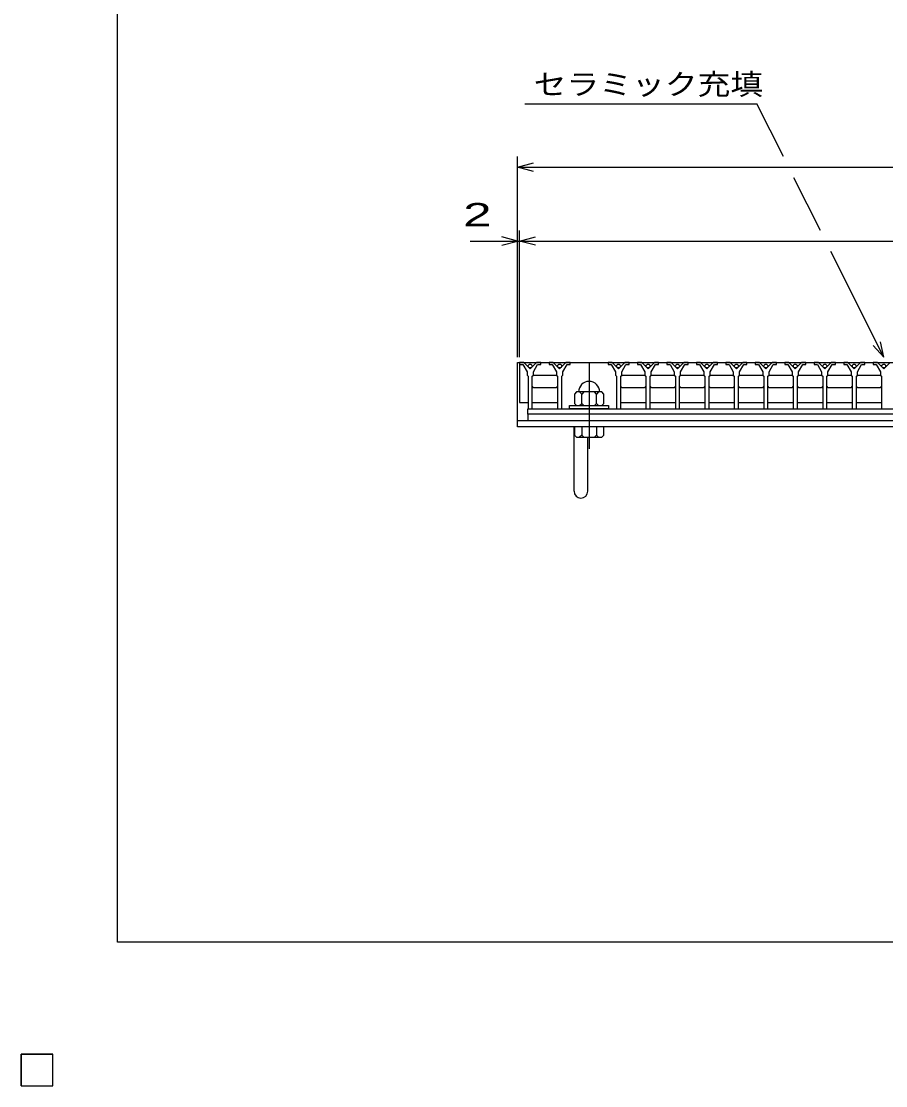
# Model space of a CAD drawing. Units: millimetres, scale not verified. Extents: x -1820 to 1731, y -1282 to 1054.
# Drawn here: x -1820 to -1001, y -1282 to -274 of the extents above; entities that cross this region are included whole.
import ezdxf
from ezdxf.enums import TextEntityAlignment as Align

# ---------------------------------------------------------------- set-up
doc = ezdxf.new("R2010")
doc.units = ezdxf.units.MM
doc.header["$LTSCALE"] = 10
doc.linetypes.add('CHAIN', pattern=[18.5, 12, -1.5, 3.5, -1.5])
for name, color, linetype, lineweight in [('0_2', 150, 'Continuous', 25), ('16', 3, 'Continuous', 25), ('19', 6, 'Continuous', 25), ('22', 2, 'Continuous', 25)]:
    doc.layers.add(name, color=color, linetype=linetype, lineweight=lineweight)
doc.styles.add('ベクトル', font='')
doc.styles.get('ベクトル').set_extended_font_data('ベクトル')

msp = doc.modelspace()

# ---------------------------------------------------------------- linework, layer by layer
at = {"layer": '0_2'}
for p, q in [((-1729, -1146.5), (-1729, 1053.5)), ((1731, -1146.5), (-1729, -1146.5))]:
    msp.add_line(p, q, dxfattribs=at)
at = {"layer": '16'}
for p, q in [((-1348, -597), (-1348, -599)), ((-1344, -597), (-1348, -597)), ((-1348, -597), (-352, -597)), ((-1348, -597), (-1348, -635)), ((-1348, -599), (-1345, -599)), ((-1345, -599), (-1341, -606)), ((-1338, -603), (-1344, -597)), ((-1332, -597), (-1338, -603)), ((-1335, -606), (-1331, -599)), ((-1328, -597), (-1332, -597)), ((-1331, -599), (-1328, -599)), ((-1328, -599), (-1328, -597)), ((-1320.1, -597), (-1320.1, -599)), ((-1316.1, -597), (-1320.1, -597)), ((-1320.1, -599), (-1317.1, -599)), ((-1317.1, -599), (-1313.1, -606)), ((-1310.1, -603), (-1316.1, -597)), ((-1304.1, -597), (-1310.1, -603)), ((-1307.1, -606), (-1303.1, -599)), ((-1300.1, -597), (-1304.1, -597)), ((-1303.1, -599), (-1300.1, -599)), ((-1300.1, -599), (-1300.1, -597)), ((-1264.3, -597), (-1264.3, -599)), ((-1260.3, -597), (-1264.3, -597)), ((-1264.3, -599), (-1261.3, -599)), ((-1261.3, -599), (-1257.3, -606)), ((-1254.3, -603), (-1260.3, -597)), ((-1248.3, -597), (-1254.3, -603)), ((-1251.3, -606), (-1247.3, -599)), ((-1244.3, -597), (-1248.3, -597)), ((-1247.3, -599), (-1244.3, -599)), ((-1244.3, -599), (-1244.3, -597)), ((-1236.4, -597), (-1236.4, -599)), ((-1232.4, -597), (-1236.4, -597)), ((-1236.4, -599), (-1233.4, -599)), ((-1233.4, -599), (-1229.4, -606)), ((-1226.4, -603), (-1232.4, -597)), ((-1220.4, -597), (-1226.4, -603)), ((-1223.4, -606), (-1219.4, -599)), ((-1216.4, -597), (-1220.4, -597)), ((-1219.4, -599), (-1216.4, -599)), ((-1216.4, -599), (-1216.4, -597)), ((-1208.5, -597), (-1208.5, -599)), ((-1204.5, -597), (-1208.5, -597)), ((-1208.5, -599), (-1205.5, -599)), ((-1205.5, -599), (-1201.5, -606)), ((-1198.5, -603), (-1204.5, -597)), ((-1192.5, -597), (-1198.5, -603)), ((-1195.5, -606), (-1191.5, -599)), ((-1188.5, -597), (-1192.5, -597)), ((-1191.5, -599), (-1188.5, -599)), ((-1188.5, -599), (-1188.5, -597)), ((-1180.6, -597), (-1180.6, -599)), ((-1176.6, -597), (-1180.6, -597)), ((-1180.6, -599), (-1177.6, -599)), ((-1177.6, -599), (-1173.6, -606)), ((-1170.6, -603), (-1176.6, -597)), ((-1164.6, -597), (-1170.6, -603)), ((-1167.6, -606), (-1163.6, -599)), ((-1160.6, -597), (-1164.6, -597)), ((-1163.6, -599), (-1160.6, -599)), ((-1160.6, -599), (-1160.6, -597)), ((-1152.7, -597), (-1152.7, -599)), ((-1148.7, -597), (-1152.7, -597)), ((-1152.7, -599), (-1149.7, -599)), ((-1149.7, -599), (-1145.7, -606)), ((-1142.7, -603), (-1148.7, -597)), ((-1136.7, -597), (-1142.7, -603)), ((-1139.7, -606), (-1135.7, -599)), ((-1132.7, -597), (-1136.7, -597)), ((-1135.7, -599), (-1132.7, -599)), ((-1132.7, -599), (-1132.7, -597)), ((-1124.8, -597), (-1124.8, -599)), ((-1120.8, -597), (-1124.8, -597)), ((-1124.8, -599), (-1121.8, -599)), ((-1121.8, -599), (-1117.8, -606)), ((-1114.8, -603), (-1120.8, -597)), ((-1108.8, -597), (-1114.8, -603)), ((-1111.8, -606), (-1107.8, -599)), ((-1104.8, -597), (-1108.8, -597)), ((-1107.8, -599), (-1104.8, -599)), ((-1104.8, -599), (-1104.8, -597)), ((-1096.9, -597), (-1096.9, -599)), ((-1092.9, -597), (-1096.9, -597)), ((-1096.9, -599), (-1093.9, -599)), ((-1093.9, -599), (-1089.9, -606)), ((-1086.9, -603), (-1092.9, -597)), ((-1080.9, -597), (-1086.9, -603)), ((-1083.9, -606), (-1079.9, -599)), ((-1076.9, -597), (-1080.9, -597)), ((-1079.9, -599), (-1076.9, -599)), ((-1076.9, -599), (-1076.9, -597)), ((-1069, -597), (-1069, -599)), ((-1065, -597), (-1069, -597)), ((-1069, -599), (-1066, -599)), ((-1066, -599), (-1062, -606)), ((-1059, -603), (-1065, -597)), ((-1053, -597), (-1059, -603)), ((-1056, -606), (-1052, -599)), ((-1049, -597), (-1053, -597)), ((-1052, -599), (-1049, -599)), ((-1049, -599), (-1049, -597)), ((-1041.1, -597), (-1041.1, -599)), ((-1037.1, -597), (-1041.1, -597)), ((-1041.1, -599), (-1038.1, -599)), ((-1038.1, -599), (-1034.1, -606)), ((-1031.1, -603), (-1037.1, -597)), ((-1025.1, -597), (-1031.1, -603)), ((-1028.1, -606), (-1024.1, -599)), ((-1021.1, -597), (-1025.1, -597)), ((-1024.1, -599), (-1021.1, -599)), ((-1021.1, -599), (-1021.1, -597)), ((-1013.2, -597), (-1013.2, -599)), ((-1009.2, -597), (-1013.2, -597)), ((-1013.2, -599), (-1010.2, -599)), ((-1010.2, -599), (-1006.2, -606)), ((-1003.2, -603), (-1009.2, -597)), ((-997.2, -597), (-1003.2, -603)), ((-1341, -606), (-1341, -609)), ((-1341, -609), (-1340, -610)), ((-1340, -610), (-1340, -641)), ((-1336, -610), (-1335, -609)), ((-1336, -641), (-1336, -610)), ((-1335.75, -610), (-1334.75, -609)), ((-1335, -609), (-1335, -606)), ((-1334.75, -609), (-1313.35, -609)), ((-1313.35, -609), (-1312.35, -610)), ((-1313.1, -606), (-1313.1, -609)), ((-1313.1, -609), (-1312.1, -610)), ((-1312.1, -610), (-1312.1, -641)), ((-1308.1, -610), (-1307.1, -609)), ((-1308.1, -641), (-1308.1, -610)), ((-1307.1, -609), (-1307.1, -606)), ((-1257.3, -606), (-1257.3, -609)), ((-1257.3, -609), (-1256.3, -610)), ((-1256.3, -610), (-1256.3, -641)), ((-1252.3, -610), (-1251.3, -609)), ((-1252.3, -641), (-1252.3, -610)), ((-1252.05, -610), (-1251.05, -609)), ((-1251.3, -609), (-1251.3, -606)), ((-1251.05, -609), (-1229.65, -609)), ((-1229.65, -609), (-1228.65, -610)), ((-1229.4, -606), (-1229.4, -609)), ((-1229.4, -609), (-1228.4, -610)), ((-1228.4, -610), (-1228.4, -641)), ((-1224.4, -610), (-1223.4, -609)), ((-1224.4, -641), (-1224.4, -610)), ((-1224.15, -610), (-1223.15, -609)), ((-1223.4, -609), (-1223.4, -606)), ((-1223.15, -609), (-1201.75, -609)), ((-1201.75, -609), (-1200.75, -610)), ((-1201.5, -606), (-1201.5, -609)), ((-1201.5, -609), (-1200.5, -610)), ((-1200.5, -610), (-1200.5, -641)), ((-1196.5, -610), (-1195.5, -609)), ((-1196.5, -641), (-1196.5, -610)), ((-1196.25, -610), (-1195.25, -609)), ((-1195.5, -609), (-1195.5, -606)), ((-1195.25, -609), (-1173.85, -609)), ((-1173.85, -609), (-1172.85, -610)), ((-1173.6, -606), (-1173.6, -609)), ((-1173.6, -609), (-1172.6, -610)), ((-1172.6, -610), (-1172.6, -641)), ((-1168.6, -610), (-1167.6, -609)), ((-1168.6, -641), (-1168.6, -610)), ((-1168.35, -610), (-1167.35, -609)), ((-1167.6, -609), (-1167.6, -606)), ((-1167.35, -609), (-1145.95, -609)), ((-1145.95, -609), (-1144.95, -610)), ((-1145.7, -606), (-1145.7, -609)), ((-1145.7, -609), (-1144.7, -610)), ((-1144.7, -610), (-1144.7, -641)), ((-1140.7, -610), (-1139.7, -609)), ((-1140.7, -641), (-1140.7, -610)), ((-1140.45, -610), (-1139.45, -609)), ((-1139.7, -609), (-1139.7, -606)), ((-1139.45, -609), (-1118.05, -609)), ((-1118.05, -609), (-1117.05, -610)), ((-1117.8, -606), (-1117.8, -609)), ((-1117.8, -609), (-1116.8, -610)), ((-1116.8, -610), (-1116.8, -641)), ((-1112.8, -610), (-1111.8, -609)), ((-1112.8, -641), (-1112.8, -610)), ((-1112.55, -610), (-1111.55, -609)), ((-1111.8, -609), (-1111.8, -606)), ((-1111.55, -609), (-1090.15, -609)), ((-1090.15, -609), (-1089.15, -610)), ((-1089.9, -606), (-1089.9, -609)), ((-1089.9, -609), (-1088.9, -610)), ((-1088.9, -610), (-1088.9, -641)), ((-1084.9, -610), (-1083.9, -609)), ((-1084.9, -641), (-1084.9, -610)), ((-1084.65, -610), (-1083.65, -609)), ((-1083.9, -609), (-1083.9, -606)), ((-1083.65, -609), (-1062.25, -609)), ((-1062.25, -609), (-1061.25, -610)), ((-1062, -606), (-1062, -609)), ((-1062, -609), (-1061, -610)), ((-1061, -610), (-1061, -641)), ((-1057, -610), (-1056, -609)), ((-1057, -641), (-1057, -610)), ((-1056.75, -610), (-1055.75, -609)), ((-1056, -609), (-1056, -606)), ((-1055.75, -609), (-1034.35, -609)), ((-1034.35, -609), (-1033.35, -610)), ((-1034.1, -606), (-1034.1, -609)), ((-1034.1, -609), (-1033.1, -610)), ((-1033.1, -610), (-1033.1, -641)), ((-1029.1, -610), (-1028.1, -609)), ((-1029.1, -641), (-1029.1, -610)), ((-1028.85, -610), (-1027.85, -609)), ((-1028.1, -609), (-1028.1, -606)), ((-1027.85, -609), (-1006.45, -609)), ((-1006.45, -609), (-1005.45, -610)), ((-1006.2, -606), (-1006.2, -609)), ((-1006.2, -609), (-1005.2, -610)), ((-1005.2, -610), (-1005.2, -641)), ((-1334.75, -621), (-1335.75, -620)), ((-1313.35, -621), (-1334.75, -621)), ((-1312.35, -620), (-1313.35, -621)), ((-1294.2, -625), (-1296.2, -627)), ((-1270.2, -625), (-1294.2, -625)), ((-1289.2, -627), (-1291.2, -625)), ((-1287.2, -625), (-1289.2, -627)), ((-1275.2, -627), (-1277.2, -625)), ((-1273.2, -625), (-1275.2, -627)), ((-1268.2, -627), (-1270.2, -625)), ((-1251.05, -621), (-1252.05, -620)), ((-1229.65, -621), (-1251.05, -621)), ((-1228.65, -620), (-1229.65, -621)), ((-1223.15, -621), (-1224.15, -620)), ((-1201.75, -621), (-1223.15, -621)), ((-1200.75, -620), (-1201.75, -621)), ((-1195.25, -621), (-1196.25, -620)), ((-1173.85, -621), (-1195.25, -621)), ((-1172.85, -620), (-1173.85, -621)), ((-1167.35, -621), (-1168.35, -620)), ((-1145.95, -621), (-1167.35, -621)), ((-1144.95, -620), (-1145.95, -621)), ((-1139.45, -621), (-1140.45, -620)), ((-1118.05, -621), (-1139.45, -621)), ((-1117.05, -620), (-1118.05, -621)), ((-1111.55, -621), (-1112.55, -620)), ((-1090.15, -621), (-1111.55, -621)), ((-1089.15, -620), (-1090.15, -621)), ((-1083.65, -621), (-1084.65, -620)), ((-1062.25, -621), (-1083.65, -621)), ((-1061.25, -620), (-1062.25, -621)), ((-1055.75, -621), (-1056.75, -620)), ((-1034.35, -621), (-1055.75, -621)), ((-1033.35, -620), (-1034.35, -621)), ((-1027.85, -621), (-1028.85, -620)), ((-1006.45, -621), (-1027.85, -621)), ((-1005.45, -620), (-1006.45, -621)), ((-1348, -635), (-1340.25, -635)), ((-1335.75, -635), (-1312.35, -635)), ((-1296.2, -627), (-1296.2, -636)), ((-1289.2, -636), (-1289.2, -627)), ((-1275.2, -636), (-1275.2, -627)), ((-1268.2, -636), (-1268.2, -627)), ((-1252.05, -635), (-1228.65, -635)), ((-1224.15, -635), (-1200.75, -635)), ((-1196.25, -635), (-1172.85, -635)), ((-1168.35, -635), (-1144.95, -635)), ((-1140.45, -635), (-1117.05, -635)), ((-1112.55, -635), (-1089.15, -635)), ((-1084.65, -635), (-1061.25, -635)), ((-1056.75, -635), (-1033.35, -635)), ((-1028.85, -635), (-1005.45, -635)), ((-1340.25, -641), (-359.75, -641)), ((-1340.25, -646), (-1340.25, -641)), ((-1340, -641), (-1336, -641)), ((-1312.1, -641), (-1308.1, -641)), ((-1300.7, -641), (-1300.7, -638)), ((-1300.7, -638), (-1263.7, -638)), ((-1263.7, -641), (-1300.7, -641)), ((-1296.2, -636), (-1294.2, -638)), ((-1291.2, -638), (-1289.2, -636)), ((-1289.2, -636), (-1287.2, -638)), ((-1277.2, -638), (-1275.2, -636)), ((-1275.2, -636), (-1273.2, -638)), ((-1270.2, -638), (-1268.2, -636)), ((-1263.7, -638), (-1263.7, -641)), ((-1256.3, -641), (-1252.3, -641)), ((-1228.4, -641), (-1224.4, -641)), ((-1200.5, -641), (-1196.5, -641)), ((-1172.6, -641), (-1168.6, -641)), ((-1144.7, -641), (-1140.7, -641)), ((-1116.8, -641), (-1112.8, -641)), ((-1088.9, -641), (-1084.9, -641)), ((-1061, -641), (-1057, -641)), ((-1033.1, -641), (-1029.1, -641)), ((-1005.2, -641), (-1001.2, -641)), ((-359.75, -646), (-1340.25, -646)), ((-1340.25, -646), (-1340.25, -652)), ((-1340.25, -652), (-359.75, -652)), ((-1820, -1252.5), (-1790, -1252.5)), ((-1820, -1282.5), (-1820, -1252.5)), ((-1820, -1252.5), (-1790, -1252.5)), ((-1820, -1282.5), (-1820, -1252.5)), ((-1820, -1252.5), (-1790, -1252.5)), ((-1820, -1282.5), (-1820, -1252.5)), ((-1820, -1252.5), (-1790, -1252.5)), ((-1820, -1282.5), (-1820, -1252.5)), ((-1820, -1252.5), (-1790, -1252.5)), ((-1820, -1282.5), (-1820, -1252.5)), ((-1790, -1282.5), (-1790, -1252.5)), ((-1790, -1282.5), (-1790, -1252.5)), ((-1790, -1282.5), (-1790, -1252.5)), ((-1790, -1282.5), (-1790, -1252.5)), ((-1790, -1282.5), (-1790, -1252.5)), ((-1820, -1282.5), (-1790, -1282.5)), ((-1820, -1282.5), (-1790, -1282.5)), ((-1820, -1282.5), (-1790, -1282.5)), ((-1820, -1282.5), (-1790, -1282.5)), ((-1820, -1282.5), (-1790, -1282.5))]:
    msp.add_line(p, q, dxfattribs=at)
at = {"layer": '16', "linetype": 'CHAIN'}
msp.add_line((-1282.2, -598), (-1282.2, -679), dxfattribs=at)
at = {"layer": '16'}
for centre in [(-1338, -600.5), (-1310.1, -600.5), (-1254.3, -600.5), (-1226.4, -600.5), (-1198.5, -600.5), (-1170.6, -600.5), (-1142.7, -600.5), (-1114.8, -600.5), (-1086.9, -600.5), (-1059, -600.5), (-1031.1, -600.5), (-1003.2, -600.5)]:
    msp.add_circle(centre, 1.8, dxfattribs=at)
msp.add_arc((-1282.2, -625), 10, 0, 180, dxfattribs=at)
at = {"layer": '19'}
for p, q in [((-1350, -652), (-1350, -597)), ((-1350, -597), (-1348, -597)), ((-1350, -652), (-350, -652)), ((-1350, -658), (-1350, -652)), ((-350, -658), (-1350, -658)), ((-1296.5, -719.11), (-1296.5, -658)), ((-1296.2, -658), (-1296.2, -666)), ((-1268.2, -658), (-1296.2, -658)), ((-1289.2, -658), (-1289.2, -666)), ((-1275.2, -658), (-1275.2, -666)), ((-1268.2, -666), (-1268.2, -658)), ((-1296.2, -666), (-1294.2, -668)), ((-1294.2, -668), (-1270.2, -668)), ((-1289.2, -666), (-1291.2, -668)), ((-1287.2, -668), (-1289.2, -666)), ((-1283.5, -719.11), (-1283.5, -668)), ((-1275.2, -666), (-1277.2, -668)), ((-1273.2, -668), (-1275.2, -666)), ((-1270.2, -668), (-1268.2, -666))]:
    msp.add_line(p, q, dxfattribs=at)
msp.add_arc((-1290, -719.11), 6.5, 180, 0, dxfattribs=at)
at = {"layer": '22', "color": 4}
for p, q in [((-1343.2, -352), (-1123.2, -352)), ((-1098.2, -402), (-1123.2, -352)), ((-1350, -592), (-1350, -402)), ((-1350, -412), (-1335, -408)), ((-1335, -416), (-1350, -412)), ((-1350, -412), (-350, -412)), ((-1063.2, -472), (-1088.2, -422)), ((-1350, -592), (-1350, -472)), ((-1348, -592), (-1348, -472)), ((-1395, -482), (-1350, -482)), ((-1350, -482), (-1365, -478)), ((-1365, -486), (-1350, -482)), ((-1350, -482), (-1348, -482)), ((-1348, -482), (-1333, -478)), ((-1333, -486), (-1348, -482)), ((-1348, -482), (-352, -482)), ((-1003.2, -592), (-1053.2, -492)), ((-1003.2, -592), (-1013.2, -581)), ((-1003.2, -592), (-1006.2, -577.4))]:
    msp.add_line(p, q, dxfattribs=at)
at = {"layer": '22'}
for p, q in [((-1790, -1252.5), (-1820, -1252.5)), ((-1820, -1252.5), (-1820, -1282.5)), ((-1790, -1252.5), (-1820, -1252.5)), ((-1820, -1252.5), (-1820, -1282.5)), ((-1790, -1252.5), (-1820, -1252.5)), ((-1820, -1252.5), (-1820, -1282.5)), ((-1790, -1282.5), (-1790, -1252.5)), ((-1790, -1282.5), (-1790, -1252.5)), ((-1790, -1282.5), (-1790, -1252.5)), ((-1820, -1282.5), (-1790, -1282.5)), ((-1820, -1282.5), (-1790, -1282.5)), ((-1820, -1282.5), (-1790, -1282.5))]:
    msp.add_line(p, q, dxfattribs=at)

# ---------------------------------------------------------------- texts
at = {"layer": '22', "style": 'ベクトル'}
for s, height, width, p in [('セラミック充填', 19.79, 1.15, (-1334.7, -333.5)), (' 2 ', 21.99, 1.65, (-1415, -457))]:
    msp.add_text(s, height=height, dxfattribs=dict(at, width=width)).set_placement(p, align=Align.MIDDLE_LEFT)

doc.saveas('drawing.dxf')
